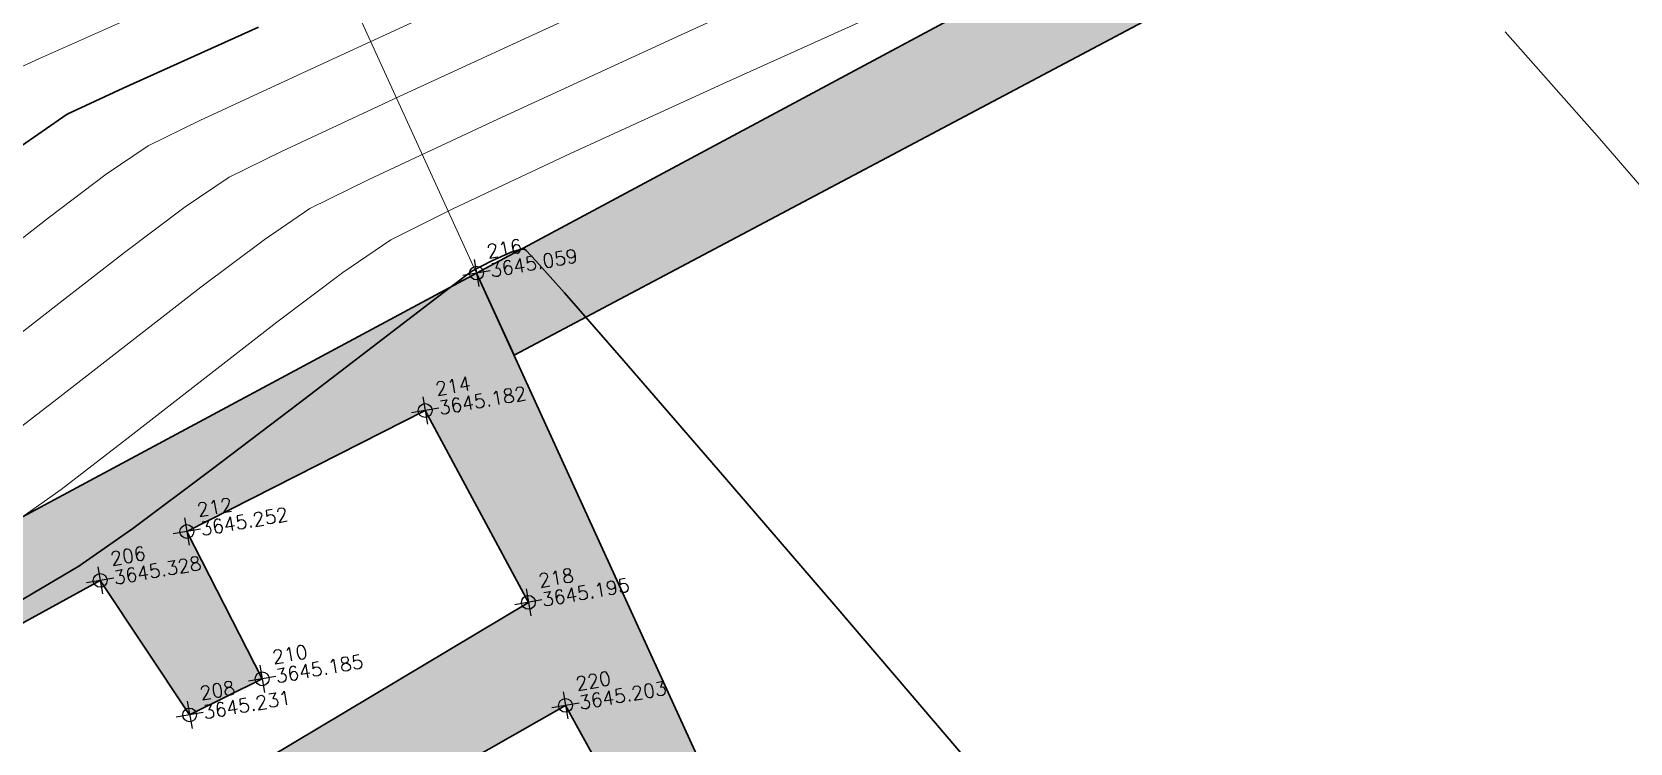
# Model space of a CAD drawing. Header units: millimetres. Extents: x 736950 to 740938, y 8500595 to 8502163.
# Drawn here: x 737787.69 to 737799.27, y 8501289.42 to 8501294.58 of the extents above; entities that cross this region are included whole.
import ezdxf

# ---------------------------------------------------------------- set-up
doc = ezdxf.new("R2010")
doc.units = ezdxf.units.MM
for name, color, linetype, lineweight in [('CONT-MJR', 80, 'Continuous', 30), ('CONT-MNR', 96, 'Continuous', 15), ('MURO PIEDRA', 252, 'Continuous', 30), ('pista', 251, 'Continuous', 5)]:
    doc.layers.add(name, color=color, linetype=linetype, lineweight=lineweight)
doc.styles.add('5mm', font='arial.ttf', dxfattribs={"height": 3})
pattern_1 = [(59.94991650582833, (1479841.21072825, -18.49207214638591), (0.7173147616177996, 0.06212513786334364), [0.07500000000000001, -0.8250000000000001]), (4.949916505828331, (1479841.21072825, -18.49207214638591), (-0.2666336227691331, 0.7169040729334506), [0.06, -0.66]), (110.4013165058283, (1479841.270504478, -18.48689504899085), (0.4506817424667108, 0.7790288530571421), [0.06374018999999999, -0.7011421119999998]), (56.13411650582835, (1479841.176170796, -18.29508031532168), (1.07978843215245, 0.02137619624183779), [0.1124999999999999, -1.237499999999998]), (106.5855165058283, (1479841.266153166, -18.29329902119935), (0.752289432321798, 1.120964142855684), [0.09561028799999993, -1.051712999999999]), (1.134116505828333, (1479841.176170796, -18.29508031532168), (0.7522885572049924, 1.12096473051034), [0.09000000000000001, -0.9900000000000001]), (30.94991650582834, (1479841.283306076, -18.32704954408109), (0.6574964912282043, -0.293425227292985), [0.07500000000000001, -0.8250000000000001]), (335.9499165058284, (1479841.283306076, -18.32704954408109), (0.1143589702920628, 0.7562849757157031), [0.06, -0.66]), (81.40131650582836, (1479841.338097435, -18.35150168277323), (0.7718558160208798, 0.4628591428967336), [0.06374019000000002, -0.701142112]), (47.44991650582834, (1479841.21072825, -18.49207214638591), (-0.04554285905854174, 0.3299879209740469), [0, -0.652, 0, -0.67, 0, -0.6625000000000001]), (17.44991650582834, (1479841.21072825, -18.49207214638591), (0.1909634295804004, 0.4339344980096552), [0, -0.3819999999999997, 0, -0.6369999999999993, 0, -0.2524999999999997]), (337.4499165058283, (1479840.991082356, -18.53060370869935), (0.5296904964497462, 0.07002209344786473), [0, -0.25, 0, -0.7799999999999999, 0, -1.035]), (327.4499165058284, (1479840.892586439, -18.5478824339807), (0.557117696670718, 0.1993664657265957), [0, -0.325, 0, -0.518, 0, -0.735])]

msp = doc.modelspace()

# ---------------------------------------------------------------- hatches: boundary and pattern name
at = {"layer": 'pista'}
h = msp.add_hatch(dxfattribs=at)
h.set_pattern_fill('HONEY', color=256, scale=3, angle=9.94991650582834, style=0)
h.set_pattern_definition([(9.94991650582834, (1479841.21072825, -18.49207214638591), (0.4979252195647159, 0.4170677100899267), [0.375, -0.75]), (129.9499165058283, (1479841.21072825, -18.49207214638591), (-0.6101538418184378, 0.222682034283025), [0.3749999999999999, -0.7499999999999998]), (69.94991650582834, (1479841.21072825, -18.49207214638591), (-0.112228622253722, 0.6397497443729518), [-0.75, 0.375])])
h.paths.add_polyline_path([(737744.7999806425, 8501250.923935566), (737743.4751223363, 8501250.754223157), (737756.465848178, 8501242.026572531), (737763.5739612179, 8501242.006896213), (737770.002546867, 8501243.455222024), (737769.8468594846, 8501244.342704736), (737763.4750639071, 8501242.907173423), (737756.7405500773, 8501242.925815564)])
h.paths.add_polyline_path([(737794.2809870465, 8501256.017245878), (737809.7820272583, 8501263.709828075), (737823.391616501, 8501273.483615467), (737837.0791595323, 8501280.557800073), (737851.5530432165, 8501285.77819753), (737870.8510758049, 8501293.050216693, -0.9976846880626209), (737871.0089264096, 8501292.63424804), (737865.2748787645, 8501289.581801567, 0.7845063948290762), (737866.1540430214, 8501286.121818589), (737883.2588851704, 8501291.348365877), (737897.4188924351, 8501296.516943583), (737903.2981396064, 8501301.44146652, -0.5512150924587264), (737904.1219025984, 8501301.177325813), (737906.855912117, 8501297.98174819, 0.5618964424650519), (737910.2738656431, 8501298.536066804), (737914.22079628, 8501308.558674501), (737925.6412323939, 8501300.72656757, 0.340189525830376), (737928.7023693406, 8501300.894137181), (737936.9171069289, 8501306.117412793, -0.358727273887905), (737938.1716059428, 8501305.962964654), (737943.1732157968, 8501301.051021611, 0.3417074120720416), (737946.0555081918, 8501300.709858142), (737955.8779356404, 8501307.072689936), (737971.8320576148, 8501314.464803053), (737988.5677626224, 8501323.411181662), (738023.1375471824, 8501336.282937778), (738044.4246208373, 8501357.728329657), (738061.4456776979, 8501362.208386911), (738078.9085143938, 8501363.070318012), (738112.0997810266, 8501372.051506756), (738118.6561313582, 8501373.365123207), (738128.3493353954, 8501376.976906104), (738155.2251721952, 8501366.826195797), (738176.6167526407, 8501363.543890122), (738193.8053773039, 8501353.328603027), (738204.7313956148, 8501340.877429372), (738207.705198212, 8501335.751671141), (738214.35685511, 8501331.742925933), (738229.9282901662, 8501313.374534177), (738233.5603594936, 8501308.186787868), (738234.53883727, 8501308.358438132), (738230.6417003467, 8501313.924784988), (738214.9478837823, 8501332.43754055), (738208.3676942562, 8501336.403214611), (738205.4657963786, 8501341.405035153), (738194.387784551, 8501354.029418997), (738176.9261677533, 8501364.406946706), (738155.4549153853, 8501367.70147717), (738128.3514754312, 8501377.93815071), (738118.4090486554, 8501374.233504975), (738111.8936108743, 8501372.928085677), (738078.7671659255, 8501363.964436961), (738061.3074614278, 8501363.102660457), (738043.958527311, 8501358.536303693), (738022.6381405202, 8501337.057350922), (737988.196920163, 8501324.233464561), (737971.4304040315, 8501315.270615296), (737955.4419368334, 8501307.862588815), (737945.5806043665, 8501301.47455489, -0.3391433520832071), (737943.8038299843, 8501301.693147572), (737938.8116631231, 8501306.59581691, 0.3560082385246841), (737936.4342009705, 8501306.876887502), (737928.158540546, 8501301.61487459, -0.3502196171718997), (737926.1502499409, 8501301.468794718), (737914.5128481541, 8501309.44969617, 0.4302069892023044), (737913.4330382891, 8501309.014522241), (737909.4507249827, 8501298.90206584, -0.5704007069138802), (737907.5397775185, 8501298.566836312), (737904.9064502402, 8501301.644734057, 0.4931454261128044), (737902.7202336333, 8501302.131411942), (737896.9620044216, 8501297.308254998), (737882.9728831241, 8501292.20205278), (737866.0373022418, 8501287.027224885, -0.7384715771871906), (737865.6977918843, 8501288.787355538), (737871.5108758068, 8501291.881875956, 0.9119586051647783), (737870.5337161538, 8501293.892406015), (737851.2416702455, 8501286.62264278), (737836.7183275839, 8501281.384406622), (737822.9200107896, 8501274.252970394), (737809.3164408724, 8501264.483505804), (737793.8201376351, 8501256.79327439), (737778.9884914039, 8501246.402265295), (737769.846859484, 8501244.34270474), (737770.0025468671, 8501243.455222024), (737779.3594973255, 8501245.563292695)])
h.paths.add_polyline_path([(738260.5182952256, 8501271.251537092), (738234.538837269, 8501308.358438132), (738233.56035949, 8501308.186787868), (738259.6897886079, 8501270.86568047), (738269.3749442189, 8501234.589470252), (738274.5057655985, 8501215.583008338), (738279.7983711922, 8501189.602392923), (738280.7089290785, 8501189.641305126), (738275.382018582, 8501215.790318219), (738270.2441657205, 8501234.822827347)])
h = msp.add_hatch(dxfattribs=at)
h.set_pattern_fill('AR-CONC', color=256, scale=0.1, angle=9.94991650582834, style=0)
h.set_pattern_definition(pattern_1)
h.paths.add_polyline_path([(737782.5678553759, 8501269.745840656), (737780.8543125066, 8501271.613858812), (737780.5330372917, 8501271.09555076), (737782.606291577, 8501268.803305427), (737783.1693790738, 8501269.054376086), (737797.8548099722, 8501277.26939229), (737797.5964829637, 8501277.931718605)])
h.paths.add_polyline_path([(737815.5553798168, 8501306.025338823), (737790.9109348458, 8501292.828602556), (737791.1826530054, 8501292.234478343), (737815.0279814235, 8501304.864754947), (737821.8454613093, 8501291.310866907), (737797.5964829631, 8501277.931718607), (737797.8548099734, 8501277.269392287), (737823.0063921954, 8501290.897239685)])
h = msp.add_hatch(dxfattribs=at)
h.set_pattern_fill('AR-CONC', color=256, scale=0.1, angle=9.94991650582834, style=0)
h.set_pattern_definition(pattern_1)
h.paths.add_polyline_path([(737791.5559219075, 8501289.695930107), (737792.551449192, 8501287.89282433), (737790.2650922528, 8501286.885621794), (737789.9606399436, 8501287.50992386), (737789.282920198, 8501287.119431661), (737789.8594336101, 8501285.928127635), (737792.0678738108, 8501286.818103971), (737792.4463915016, 8501285.459065948), (737794.0040653513, 8501286.065330887), (737790.9109348459, 8501292.828602554), (737781.3881687867, 8501287.72137282), (737782.6339078179, 8501285.765198162), (737783.0078059994, 8501285.335337553), (737785.4498607655, 8501286.786114419), (737785.2161380884, 8501287.261886118), (737783.2372918824, 8501285.994910313), (737782.3113635977, 8501287.424422752), (737783.9599153812, 8501288.247653594), (737784.3926472707, 8501287.453479107), (737784.9138481152, 8501287.700247582), (737784.4122215663, 8501288.53411496), (737788.182679965, 8501290.601700379), (737788.8308387263, 8501289.62703417), (737789.3565152617, 8501289.888801586), (737788.8109832528, 8501290.955585923), (737790.5384877817, 8501291.832262661), (737791.2868478165, 8501290.442669103), (737788.063415962, 8501288.51559306), (737788.3988717829, 8501287.98801578), (737789.0000609824, 8501288.21097491), (737789.070400743, 8501287.65374756), (737789.8522352043, 8501287.913749244), (737789.6802740138, 8501288.6277761)])
h.paths.add_polyline_path([(737791.0837549088, 8501284.730663916), (737791.9854634485, 8501285.239115203), (737791.6551462315, 8501285.74464417), (737788.1434119036, 8501284.378310386), (737786.9481739387, 8501287.065201564), (737787.7908017033, 8501287.522677738), (737787.3599158415, 8501288.080618033), (737786.0324271923, 8501287.394931596), (737787.919708298, 8501283.193841858), (737790.4375838388, 8501284.35130795), (737790.8917770548, 8501283.52739441), (737788.20799533, 8501282.256556634), (737790.9435468046, 8501276.478315542), (737784.533403857, 8501273.038994186), (737784.7939092786, 8501272.46842436), (737796.9944802003, 8501279.00788666), (737794.4822346828, 8501285.01979172), (737793.0700123186, 8501284.450652303), (737793.2943148619, 8501283.768143423), (737794.0690307743, 8501284.091873642), (737795.3190969373, 8501281.318150045), (737793.178964494, 8501280.438126111), (737793.3973397883, 8501279.73731784), (737795.5637387651, 8501280.699110165), (737796.1738632472, 8501279.634519575), (737793.5535819186, 8501278.088515125), (737792.7902651053, 8501280.095815165), (737792.1792930259, 8501279.695221707), (737793.0154632638, 8501277.781923683), (737791.5939515219, 8501276.86247528), (737789.3079972652, 8501281.854576852), (737791.2870469418, 8501282.807869766), (737792.0530998199, 8501281.271119952), (737790.4115469962, 8501280.49480408), (737790.727105167, 8501279.830334337), (737793.0471402801, 8501280.801818809), (737792.1528624722, 8501283.1100162), (737792.8423039216, 8501283.60153577), (737792.5502280426, 8501284.172658946), (737791.5003286791, 8501283.826036204)])
h.paths.add_polyline_path([(737779.9851969633, 8501272.742664894), (737779.5926013328, 8501273.128634678), (737779.1944125522, 8501272.568406422), (737779.9120214739, 8501271.759229414), (737781.5425726977, 8501272.997593943), (737783.0716911793, 8501271.492163213), (737783.9898327204, 8501271.982176594), (737783.7344773642, 8501272.604413401), (737783.2633009446, 8501272.275046157), (737782.1794489613, 8501273.522533583), (737782.5377013684, 8501273.887930917), (737782.0967588566, 8501274.468473509)])

# ---------------------------------------------------------------- linework, layer by layer
at = {"linetype": 'Continuous', "extrusion": (-0.172787269436437, 0.9849591664230046, 0)}
for points, elevation in [([(-2195609.195162655, 0), (-2195608.995162654, 0)], 8245945.421062787), ([(-2195608.656162655, 0), (-2195608.456162655, 0)], 8245944.504062786), ([(-2195606.803162655, 0), (-2195606.603162655, 0)], 8245943.939062787), ([(-2195606.123162655, 0), (-2195605.923162655, 0)], 8245943.699062788), ([(-2195609.153162654, 0), (-2195608.953162655, 0)], 8245943.006062788), ([(-2195607.156162655, 0), (-2195606.956162654, 0)], 8245942.794062788), ([(-2195609.289162654, 0), (-2195609.089162655, 0)], 8245942.224062787), ([(-2195606.593162654, 0), (-2195606.393162654, 0)], 8245942.627062786)]:
    msp.add_lwpolyline(points, dxfattribs=dict(at, elevation=elevation))
at = {"linetype": 'Continuous', "extrusion": (0.9849591664230046, 0.172787269436437, 0)}
for points, elevation in [([(8245945.521062789, 0), (8245945.321062788, 0)], 2195609.095162655), ([(8245944.604062787, 0), (8245944.404062788, 0)], 2195608.556162654), ([(8245944.039062789, 0), (8245943.83906279, 0)], 2195606.703162654), ([(8245943.799062788, 0), (8245943.599062787, 0)], 2195606.023162654), ([(8245943.106062787, 0), (8245942.906062786, 0)], 2195609.053162654), ([(8245942.894062786, 0), (8245942.694062787, 0)], 2195607.056162654), ([(8245942.727062787, 0), (8245942.527062787, 0)], 2195606.493162654), ([(8245942.324062786, 0), (8245942.124062787, 0)], 2195609.189162655)]:
    msp.add_lwpolyline(points, dxfattribs=dict(at, elevation=elevation))
at = {"linetype": 'Continuous'}
for centre in [(737790.9109348458, 8501292.828602556), (737790.5384877814, 8501291.832262661), (737788.8109832532, 8501290.955585923), (737788.1826799646, 8501290.60170038), (737791.2868478167, 8501290.442669103), (737789.3565152623, 8501289.888801584), (737791.5559219079, 8501289.695930105), (737788.8308387259, 8501289.627034169)]:
    msp.add_circle(centre, 0.05, dxfattribs=at)
at = {"layer": 'CONT-MJR'}
for points, elevation in [([(737789.3310547912, 8501294.60918653), (737788.34863237, 8501294.168401377)], 3640), ([(737788.34863237, 8501294.168401377), (737787.9434858004, 8501293.978742082)], 3640), ([(737791.1627677972, 8501292.980609452), (737791.021741048, 8501292.918094212)], 3645), ([(737791.2359124231, 8501293.002140827), (737791.1627677972, 8501292.980609452)], 3645), ([(737791.3413489984, 8501292.917502848), (737791.2713202441, 8501292.991891965)], 3645), ([(737791.021741048, 8501292.918094212), (737790.8763273216, 8501292.842015924)], 3645), ([(737790.2275512515, 8501292.3473823), (737789.6272696578, 8501291.887345934)], 3645), ([(737788.02766008, 8501290.70431623), (737787.5786194495, 8501290.440083219)], 3645), ([(737794.3377664323, 8501289.45137372), (737793.5147939876, 8501290.412855107)], 3645)]:
    msp.add_lwpolyline(points, dxfattribs=dict(at, elevation=elevation))
at = {"layer": 'CONT-MJR', "extrusion": (-0.5679816301488263, 0.8230412309316478, 0), "elevation": 6577865.46193048}
msp.add_lwpolyline([(-5435808.709593414, 3640.00000000001), (-5435808.269232152, 3640.00000000001)], dxfattribs=at)
at = {"layer": 'CONT-MJR', "extrusion": (0.007504472419819387, -0.9999718410503871, 0), "elevation": -8495516.880678054}
msp.add_lwpolyline([(801568.2024454913, 3645.00000000001), (801568.1793535568, 3645.00000000001)], dxfattribs=at)
at = {"layer": 'CONT-MJR', "extrusion": (0.6459592344027809, 0.7633719064058967, 0), "elevation": 6966231.322906735}
msp.add_lwpolyline([(4928279.583158895, 3645), (4928279.599293279, 3645)], dxfattribs=at)
at = {"layer": 'CONT-MJR', "extrusion": (0.6004336386632656, -0.7996745872926004, 0), "elevation": -6355273.384446852}
msp.add_lwpolyline([(5694454.809008895, 3645.000000000006), (5694454.563685594, 3645.000000000006)], dxfattribs=at)
at = {"layer": 'CONT-MJR', "extrusion": (0.7461131227759359, 0.6658192007005665, 0), "elevation": 6210799.856904083}
msp.add_lwpolyline([(5851690.255026672, 3645), (5851690.56513021, 3645)], dxfattribs=at)
at = {"layer": 'CONT-MJR', "extrusion": (-0.6088090532103914, 0.7933167946848643, 0), "elevation": 6295044.625800943}
msp.add_lwpolyline([(-5760965.694057989, 3645.000000000013), (-5760965.123545344, 3645.000000000013)], dxfattribs=at)
at = {"layer": 'CONT-MJR', "extrusion": (0.7527607508234303, 0.6582941986830398, 0), "elevation": 6151732.17607587}
msp.add_lwpolyline([(5913754.915093495, 3645), (5913755.569612826, 3645)], dxfattribs=at)
at = {"layer": 'CONT-MJR', "extrusion": (0.7560911545164841, 0.6544663215643187, 0), "elevation": 6121647.419339588}
msp.add_lwpolyline([(5944890.732643841, 3645.00000000001), (5944891.827043831, 3645.00000000001)], dxfattribs=at)
at = {"layer": 'CONT-MJR', "extrusion": (0.6047621884019698, -0.7964061121558902, 0), "elevation": -6324293.55073571}
msp.add_lwpolyline([(5728840.054678012, 3645), (5728839.252032478, 3645)], dxfattribs=at)
at = {"layer": 'CONT-MJR', "extrusion": (0.5967186906531103, -0.8024504995482511, 0), "elevation": -6381613.053368782}
msp.add_lwpolyline([(5664918.616236126, 3645.000000000003), (5664917.906599957, 3645.000000000003)], dxfattribs=at)
at = {"layer": 'CONT-MJR', "extrusion": (0.7581140691036152, 0.6521219657603623, 0), "elevation": 6103209.859189528}
msp.add_lwpolyline([(5963816.510328442, 3645.000000000013), (5963817.767544005, 3645.000000000013)], dxfattribs=at)
at = {"layer": 'CONT-MJR', "extrusion": (0.574187334736886, -0.8187239489765468, 0), "elevation": -6536581.755632465}
msp.add_lwpolyline([(5485378.656335066, 3645), (5485378.178848277, 3645)], dxfattribs=at)
at = {"layer": 'CONT-MJR', "extrusion": (0.7615400461868567, 0.6481178581505992, 0), "elevation": 6071697.444801666}
msp.add_lwpolyline([(5995893.555961634, 3645), (5995894.675498162, 3645)], dxfattribs=at)
at = {"layer": 'CONT-MNR'}
for points, elevation in [([(737793.9969444937, 8501295.286103189), (737792.3931615631, 8501294.554011809)], 3643), ([(737791.6830987032, 8501294.721618721), (737790.3818278435, 8501294.122241164)], 3642), ([(737799.0509666492, 8501293.80308461), (737798.3692161753, 8501294.575377887)], 3644), ([(737787.7422345163, 8501294.384270824), (737787.356917496, 8501294.206087314)], 3639), ([(737788.225977829, 8501293.544807324), (737787.8067960282, 8501293.22984736)], 3641), ([(737789.1166224089, 8501293.52405162), (737788.7980663105, 8501293.307624497)], 3642), ([(737789.3701547921, 8501293.070441669), (737788.9110509148, 8501292.725485519)], 3643), ([(737788.9110509148, 8501292.725485519), (737788.3893021318, 8501292.32040174)], 3643), ([(737787.8598594179, 8501292.590195), (737787.3615396767, 8501292.201227726)], 3642)]:
    msp.add_lwpolyline(points, dxfattribs=dict(at, elevation=elevation))
at = {"layer": 'CONT-MNR', "extrusion": (0.4182242623708048, -0.908343804054608, 0), "elevation": -7413536.453574072}
msp.add_lwpolyline([(4225615.85397446, 3641.000000000006), (4225614.361199236, 3641.000000000006)], dxfattribs=at)
at = {"layer": 'CONT-MNR', "extrusion": (0.4045198463209069, -0.9145292198352712, 0), "elevation": -7476232.336731014}
msp.add_lwpolyline([(4113671.767959908, 3639), (4113670.746163782, 3639)], dxfattribs=at)
at = {"layer": 'CONT-MNR', "extrusion": (0.4117828439438031, -0.9112820032424395, 0), "elevation": -7443266.03283313}
msp.add_lwpolyline([(4173025.707805811, 3644), (4173024.339067981, 3644)], dxfattribs=at)
at = {"layer": 'CONT-MNR', "extrusion": (0.4177897429827636, -0.9085437417419132, 0), "elevation": -7415555.869438441}
msp.add_lwpolyline([(4222070.328253094, 3643.00000000001), (4222068.867589624, 3643.00000000001)], dxfattribs=at)
at = {"layer": 'CONT-MNR', "extrusion": (0.4217002571299316, -0.9067352938628505, 0), "elevation": -7397297.481456559}
msp.add_lwpolyline([(4253978.073389812, 3641.000000000013), (4253977.076947303, 3641.000000000013)], dxfattribs=at)
at = {"layer": 'CONT-MNR', "extrusion": (0.4225441300055656, -0.9063423515415352, 0), "elevation": -7393333.910882371}
msp.add_lwpolyline([(4260862.598414395, 3642), (4260861.623329311, 3642)], dxfattribs=at)
at = {"layer": 'CONT-MNR', "extrusion": (0.4158139229875984, -0.9094497135354234, 0), "elevation": -7424715.098164931}
msp.add_lwpolyline([(4205941.877993912, 3644.000000000003), (4205940.639929175, 3644.000000000003)], dxfattribs=at)
at = {"layer": 'CONT-MNR', "extrusion": (0.4355852882010566, -0.9001474638651173, 0), "elevation": -7331048.180397207}
msp.add_lwpolyline([(4367157.379469123, 3641.000000000013), (4367156.962981022, 3641.000000000013)], dxfattribs=at)
at = {"layer": 'CONT-MNR', "extrusion": (0.4229296105113756, -0.9061625376016691, 0), "elevation": -7391520.404758653}
msp.add_lwpolyline([(4264007.561141154, 3643.000000000013), (4264006.529223292, 3643.000000000013)], dxfattribs=at)
at = {"layer": 'CONT-MNR', "extrusion": (0.7553415604774749, 0.6553313108767602, 0), "elevation": 6128454.298599865}
msp.add_lwpolyline([(5937876.699481845, 3644.000000000006), (5937877.708065817, 3644.000000000006)], dxfattribs=at)
at = {"layer": 'CONT-MNR', "extrusion": (0.5619707965600437, -0.8271570732416366, 0), "elevation": -6617289.650245467}
msp.add_lwpolyline([(5387745.822454215, 3641.000000000003), (5387745.454838092, 3641.000000000003)], dxfattribs=at)
at = {"layer": 'CONT-MNR', "extrusion": (0.4386188172808881, -0.8986732070820377, 0), "elevation": -7316276.525869593}
msp.add_lwpolyline([(4391859.046915463, 3642), (4391858.622462478, 3642)], dxfattribs=at)
at = {"layer": 'CONT-MNR', "extrusion": (0.4235467327343817, -0.9058742546236924, 0), "elevation": -7388613.869795858}
msp.add_lwpolyline([(4269041.583140936, 3644), (4269040.634083975, 3644)], dxfattribs=at)
at = {"layer": 'CONT-MNR', "extrusion": (0.4417059384163413, -0.8971598876274727, 0), "elevation": -7301133.245559525}
msp.add_lwpolyline([(4416987.537429526, 3643), (4416987.060581536, 3643)], dxfattribs=at)
at = {"layer": 'CONT-MNR', "extrusion": (-0.6006999375214507, 0.7994745681144119, 0), "elevation": 6353378.110624581}
msp.add_lwpolyline([(-5696569.73943528, 3642.00000000001), (-5696569.190145964, 3642.00000000001)], dxfattribs=at)
at = {"layer": 'CONT-MNR', "extrusion": (-0.5619707965834247, 0.8271570732257514, 0), "elevation": 6617288.614724224}
msp.add_lwpolyline([(-5387746.537486741, 3643.000000000003), (-5387746.134859561, 3643.000000000003)], dxfattribs=at)
at = {"layer": 'CONT-MNR', "extrusion": (0.4485088921850399, -0.8937783694132165, 0), "elevation": -7267366.351912799}
msp.add_lwpolyline([(4472327.040756914, 3644.000000000006), (4472326.538829251, 3644.000000000006)], dxfattribs=at)
at = {"layer": 'CONT-MNR', "extrusion": (0.6132604363092247, -0.7898807740778474, 0), "elevation": -6262552.004755239}
msp.add_lwpolyline([(5796271.199266094, 3641), (5796270.596163269, 3641)], dxfattribs=at)
at = {"layer": 'CONT-MNR', "extrusion": (-0.5619707966407078, 0.8271570731868334, 0), "elevation": 6617288.096666636}
msp.add_lwpolyline([(-5387746.895367756, 3644.00000000001), (-5387746.475235047, 3644.00000000001)], dxfattribs=at)
at = {"layer": 'CONT-MNR', "extrusion": (0.6132604385174976, -0.7898807723633527, 0), "elevation": -6262551.450759801}
msp.add_lwpolyline([(5796271.498236608, 3642), (5796270.8664146, 3642)], dxfattribs=at)
at = {"layer": 'CONT-MNR', "extrusion": (-0.6006999360323333, 0.7994745692332876, 0), "elevation": 6353377.054684819}
msp.add_lwpolyline([(-5696570.357390317, 3644), (-5696569.758165608, 3644)], dxfattribs=at)
at = {"layer": 'CONT-MNR', "extrusion": (0.613260438483474, -0.7898807723897685, 0), "elevation": -6262550.375427915}
msp.add_lwpolyline([(5796272.060891388, 3644), (5796271.371631022, 3644)], dxfattribs=at)
at = {"layer": 'CONT-MNR', "extrusion": (0.6153050559298947, -0.7882890891970465, 0), "elevation": -6247511.054103359}
msp.add_lwpolyline([(5812478.68410431, 3643), (5812478.023216515, 3643)], dxfattribs=at)
at = {"layer": 'CONT-MNR', "extrusion": (0.6153050568586874, -0.7882890884720704, 0), "elevation": -6247510.508811012}
msp.add_lwpolyline([(5812478.942814128, 3644.000000000003), (5812478.253192082, 3644.000000000003)], dxfattribs=at)
at = {"layer": 'CONT-MNR', "extrusion": (0.6078376380490782, -0.7940613362775686, 0), "elevation": -6302091.981853421}
msp.add_lwpolyline([(5753254.017838728, 3643), (5753253.442606786, 3643)], dxfattribs=at)
at = {"layer": 'CONT-MNR', "extrusion": (-0.6078376370955489, 0.7940613370074758, 0), "elevation": 6302091.452443279}
msp.add_lwpolyline([(-5753254.237957533, 3644.000000000009), (-5753253.637715511, 3644.000000000009)], dxfattribs=at)
at = {"layer": 'CONT-MNR', "extrusion": (0.5795649495443631, -0.8149260514056719, 0), "elevation": -6500327.713362088}
msp.add_lwpolyline([(5528293.019887978, 3644.000000000006), (5528292.598431505, 3644.000000000006)], dxfattribs=at)
at = {"layer": 'MURO PIEDRA'}
msp.add_lwpolyline([(737797.854809973, 8501277.269392287), (737823.0063921952, 8501290.897239685), (737815.5553798163, 8501306.025338823), (737790.9109348458, 8501292.828602556), (737791.1826530054, 8501292.234478343), (737815.0279814239, 8501304.864754947), (737821.8454613088, 8501291.310866907), (737797.5964829633, 8501277.931718607)], close=True, dxfattribs=at)
msp.add_lwpolyline([(737797.854809973, 8501277.269392287), (737823.0063921952, 8501290.897239685), (737815.5553798163, 8501306.025338823), (737790.9109348458, 8501292.828602556), (737791.1826530054, 8501292.234478343), (737815.0279814239, 8501304.864754947), (737821.8454613088, 8501291.310866907), (737797.5964829633, 8501277.931718607)], close=True, dxfattribs=at)
for points in [[(737781.3881687872, 8501287.721372819), (737790.9109348458, 8501292.828602556), (737790.9109348458, 8501292.828602556), (737794.0040653513, 8501286.065330887)], [(737788.0634159617, 8501288.51559306), (737791.2868478167, 8501290.442669103), (737790.5384877814, 8501291.832262661), (737788.8109832532, 8501290.955585923), (737789.3565152623, 8501289.888801584), (737788.8308387259, 8501289.627034169), (737788.1826799646, 8501290.60170038), (737784.4122215662, 8501288.53411496)], [(737792.5514491913, 8501287.892824331), (737791.5559219079, 8501289.695930105), (737789.6802740139, 8501288.6277761)]]:
    msp.add_lwpolyline(points, dxfattribs=at)
at = {"layer": 'pista'}
msp.add_lwpolyline([(737780.9448072532, 8501288.31570484), (737779.0201496673, 8501291.342647737), (737789.1670318737, 8501296.641726362), (737790.9109348458, 8501292.828602556)], dxfattribs=at)

# ---------------------------------------------------------------- texts
at = {"color": 2, "char_height": 0.1, "attachment_point": 1, "rotation": 9.94991650582834, "style": '5mm'}
for s, insert, width in [('\\Ftxt.shx;\\W1.0000000000;\\T1.0000000000;\\o\\l216', (737790.9766011813, 8501293.033023525), 0.3666666666666667), ('\\Ftxt.shx;\\W1.0000000000;\\T1.0000000000;\\o\\l214', (737790.6041541169, 8501292.03668363), 0.3666666666666667), ('\\Ftxt.shx;\\W1.0000000000;\\T1.0000000000;\\o\\l212', (737788.8766495887, 8501291.160006892), 0.3666666666666667), ('\\Ftxt.shx;\\W1.0000000000;\\T1.0000000000;\\o\\l206', (737788.2483463001, 8501290.806121347), 0.3833333333333333), ('\\Ftxt.shx;\\W1.0000000000;\\T1.0000000000;\\o\\l218', (737791.3525141522, 8501290.647090072), 0.3666666666666667), ('\\Ftxt.shx;\\W1.0000000000;\\T1.0000000000;\\o\\l210', (737789.4221815978, 8501290.093222553), 0.35), ('\\Ftxt.shx;\\W1.0000000000;\\T1.0000000000;\\o\\l220', (737791.6215882434, 8501289.900351072), 0.3833333333333333), ('\\Ftxt.shx;\\W1.0000000000;\\T1.0000000000;\\o\\l208', (737788.8965050614, 8501289.831455138), 0.3833333333333333)]:
    msp.add_mtext(s, dxfattribs=dict(at, insert=insert, width=width))
at = {"color": 1, "char_height": 0.1, "attachment_point": 1, "rotation": 9.94991650582834, "style": '5mm'}
for s, insert, width in [('\\Ftxt.shx;\\W1.0000000000;\\T1.0000000000;\\o\\l3645.059', (737791.0007913992, 8501292.895129241), 0.8166666666666668), ('\\Ftxt.shx;\\W1.0000000000;\\T1.0000000000;\\o\\l3645.182', (737790.6283443347, 8501291.898789346), 0.7999999999999999), ('\\Ftxt.shx;\\W1.0000000000;\\T1.0000000000;\\o\\l3645.252', (737788.9008398064, 8501291.022112608), 0.8333333333333334), ('\\Ftxt.shx;\\W1.0000000000;\\T1.0000000000;\\o\\l3645.328', (737788.2725365179, 8501290.668227063), 0.8333333333333334), ('\\Ftxt.shx;\\W1.0000000000;\\T1.0000000000;\\o\\l3645.195', (737791.3767043699, 8501290.509195788), 0.7999999999999999), ('\\Ftxt.shx;\\W1.0000000000;\\T1.0000000000;\\o\\l3645.185', (737789.4463718156, 8501289.955328269), 0.7999999999999999), ('\\Ftxt.shx;\\W1.0000000000;\\T1.0000000000;\\o\\l3645.203', (737791.6457784612, 8501289.76245679), 0.8166666666666668), ('\\Ftxt.shx;\\W1.0000000000;\\T1.0000000000;\\o\\l3645.231', (737788.9206952791, 8501289.693560854), 0.7999999999999999)]:
    msp.add_mtext(s, dxfattribs=dict(at, insert=insert, width=width))

doc.saveas('drawing.dxf')
